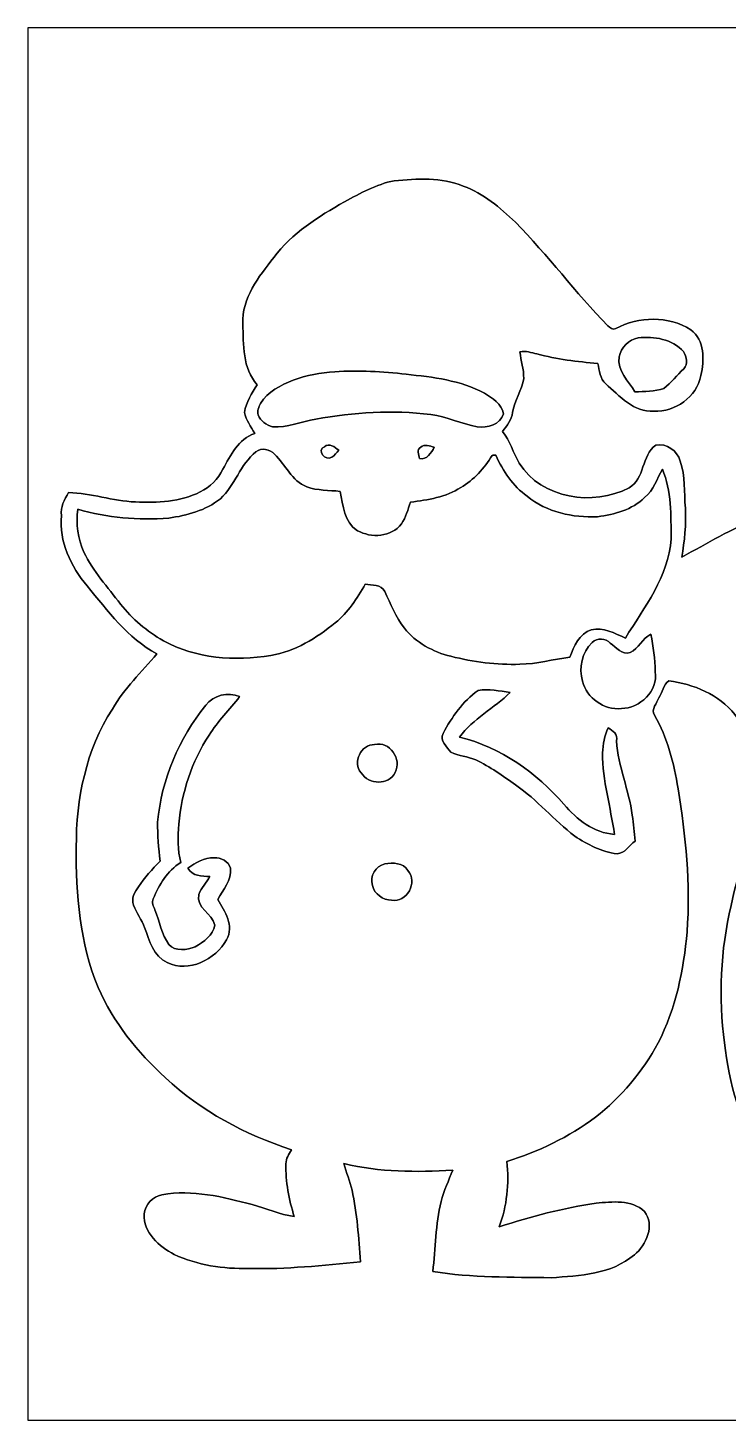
# Model space of a CAD drawing. Header units: centimetres. Extents: x -16.8 to 16.8, y -16.7 to 16.7.
# Drawn here: x -16.77 to 0, y -16.67 to 16.67 of the extents above; entities that cross this region are included whole.
import ezdxf

# ---------------------------------------------------------------- set-up
doc = ezdxf.new("R2010")
doc.units = ezdxf.units.CM
doc.header["$MEASUREMENT"] = 0
doc.layers.add('Layer 1', color=7, linetype='Continuous')

msp = doc.modelspace()

# ---------------------------------------------------------------- linework, layer by layer
at = {"layer": 'Layer 1', "color": 7}
for points, knots in [([(-16.77458, 16.66875), (-16.77458, 16.66875), (16.77458, 16.66875), (16.77458, 16.66875), (16.77458, 16.66875), (16.77458, 16.66875), (16.77458, -16.66875), (16.77458, -16.66875), (16.77458, -16.66875), (16.77458, -16.66875), (-16.77458, -16.66875), (-16.77458, -16.66875), (-16.77458, -16.66875), (-16.77458, -16.66875), (-16.77458, 16.66875), (-16.77458, 16.66875), (-16.77458, 16.66875), (-16.77458, 16.66875), (-16.77458, 16.66875), (-16.77458, 16.66875)], [0, 0, 0, 0, 0.16666667, 0.16666667, 0.16666667, 0.16666667, 0.33333333, 0.33333333, 0.33333333, 0.33333333, 0.5, 0.5, 0.5, 0.5, 0.66666667, 0.66666667, 0.66666667, 0.66666667, 1, 1, 1, 1]), ([(-8.00206, 13.00868), (-8.42574, 12.92013), (-8.8138, 12.71164), (-9.18951, 12.50421), (-9.18951, 12.50421), (-9.81675, 12.14826), (-10.45034, 11.75703), (-10.88461, 11.16683), (-10.88461, 11.16683), (-11.24479, 10.70645), (-11.65401, 10.19916), (-11.62438, 9.57862), (-11.62438, 9.57862), (-11.60815, 9.08544), (-11.63673, 8.51464), (-11.27901, 8.12236), (-11.27901, 8.12236), (-11.41377, 7.9188), (-11.54218, 7.70502), (-11.58593, 7.46019), (-11.58593, 7.46019), (-11.54324, 7.27569), (-11.43423, 7.118), (-11.3411, 6.95572), (-11.3411, 6.95572), (-11.72916, 6.8259), (-11.92142, 6.43855), (-12.10028, 6.09953), (-12.10028, 6.09953), (-12.21811, 5.86528), (-12.41072, 5.6709), (-12.64779, 5.55766), (-12.64779, 5.55766), (-13.12369, 5.31213), (-13.67473, 5.29061), (-14.1986, 5.31742), (-14.1986, 5.31742), (-14.74011, 5.33612), (-15.25799, 5.53473), (-15.80092, 5.54073), (-15.80092, 5.54073), (-15.89299, 5.37175), (-16.00447, 5.19712), (-15.96919, 4.99251), (-15.96919, 4.99251), (-16.03163, 4.36809), (-15.74553, 3.77366), (-15.35606, 3.30588), (-15.35606, 3.30588), (-14.85441, 2.7118), (-14.38769, 2.05105), (-13.68284, 1.68028), (-13.68284, 1.68028), (-14.0522, 1.25095), (-14.46107, 0.84984), (-14.74929, 0.35666), (-14.74929, 0.35666), (-15.37829, -0.61701), (-15.62312, -1.79811), (-15.6143, -2.94569), (-15.6143, -2.94569), (-15.62664, -4.08129), (-15.52363, -5.24722), (-15.09254, -6.30943), (-15.09254, -6.30943), (-14.72847, -7.14093), (-14.14604, -7.85989), (-13.4807, -8.47055), (-13.4807, -8.47055), (-12.62768, -9.27135), (-11.56935, -9.83086), (-10.46304, -10.19387), (-10.46304, -10.19387), (-10.52301, -10.29935), (-10.59427, -10.40271), (-10.59109, -10.53218), (-10.59109, -10.53218), (-10.60591, -10.96151), (-10.51913, -11.38626), (-10.39283, -11.79477), (-10.39283, -11.79477), (-10.73997, -11.74538), (-11.06205, -11.59334), (-11.40001, -11.5062), (-11.40001, -11.5062), (-12.10275, -11.32346), (-12.83229, -11.14213), (-13.56184, -11.27196), (-13.56184, -11.27196), (-13.7795, -11.31711), (-13.96788, -11.50585), (-13.98693, -11.73092), (-13.98693, -11.73092), (-14.01833, -12.17507), (-13.6271, -12.51338), (-13.26868, -12.70282), (-13.26868, -12.70282), (-12.71199, -12.95788), (-12.09181, -13.04854), (-11.48292, -13.03831), (-11.48292, -13.03831), (-10.58898, -13.05807), (-9.69857, -12.96529), (-8.80992, -12.87709), (-8.80992, -12.87709), (-8.84343, -12.30171), (-8.89106, -11.72527), (-9.00994, -11.16048), (-9.00994, -11.16048), (-9.0611, -10.94458), (-9.14718, -10.73926), (-9.20327, -10.52477), (-9.20327, -10.52477), (-8.35096, -10.72832), (-7.46795, -10.74032), (-6.59765, -10.67964), (-6.59765, -10.67964), (-6.69078, -10.93117), (-6.81214, -11.17318), (-6.87705, -11.43494), (-6.87705, -11.43494), (-7.01005, -11.98386), (-7.0104, -12.55254), (-7.07425, -13.11134), (-7.07425, -13.11134), (-6.13728, -13.25633), (-5.18513, -13.24786), (-4.23933, -13.25845), (-4.23933, -13.25845), (-3.55565, -13.21223), (-2.79506, -13.17484), (-2.24649, -12.71094), (-2.24649, -12.71094), (-1.96039, -12.47493), (-1.74625, -11.99621), (-2.00484, -11.67059), (-2.00484, -11.67059), (-2.31105, -11.38096), (-2.77954, -11.43917), (-3.1623, -11.47339), (-3.1623, -11.47339), (-3.95182, -11.58452), (-4.72299, -11.79936), (-5.48181, -12.03995), (-5.48181, -12.03995), (-5.30119, -11.53901), (-5.23981, -11.0042), (-5.3019, -10.47397), (-5.3019, -10.47397), (-4.54378, -10.23832), (-3.81811, -9.89048), (-3.18029, -9.41529), (-3.18029, -9.41529), (-2.56011, -8.93833), (-2.04893, -8.32485), (-1.67711, -7.63729), (-1.67711, -7.63729), (-1.25342, -6.8132), (-1.06327, -5.88963), (-0.98425, -4.97276), (-0.98425, -4.97276), (-0.89747, -3.82834), (-1.01565, -2.6797), (-1.19909, -1.55046), (-1.19909, -1.55046), (-1.29893, -0.94051), (-1.45274, -0.32844), (-1.76601, 0.20955), (-1.76601, 0.20955), (-1.85596, 0.35384), (-1.70286, 0.49706), (-1.66123, 0.62936), (-1.66123, 0.62936), (-1.57656, 0.75812), (-1.55328, 0.94086), (-1.4224, 1.03505), (-1.4224, 1.03505), (-0.83009, 0.95285), (-0.21908, 0.7112), (0.15769, 0.22684), (0.15769, 0.22684), (0.64594, -0.37994), (0.70132, -1.21356), (0.62159, -1.95827), (0.62159, -1.95827), (0.55457, -2.77742), (0.22507, -3.54013), (0.07267, -4.34269), (0.07267, -4.34269), (-0.18733, -5.41831), (-0.22825, -6.54015), (-0.08996, -7.63658), (-0.08996, -7.63658), (0.01905, -8.59861), (0.28963, -9.55675), (0.79622, -10.38789), (0.79622, -10.38789), (1.58291, -11.71152), (2.90442, -12.65802), (4.34622, -13.15579), (4.34622, -13.15579), (5.43137, -13.54808), (6.59306, -13.69483), (7.74347, -13.67226), (7.74347, -13.67226), (9.33062, -13.68813), (10.98056, -13.60805), (12.452, -12.94977), (12.452, -12.94977), (13.46059, -12.50244), (14.29456, -11.73198), (14.93555, -10.84439), (14.93555, -10.84439), (15.76246, -9.74972), (16.31456, -8.44762), (16.51459, -7.08978), (16.51459, -7.08978), (16.64406, -6.33871), (16.59643, -5.57283), (16.59326, -4.81471), (16.59326, -4.81471), (16.46908, -1.36737), (14.46142, 1.91347), (11.51714, 3.68476), (11.51714, 3.68476), (9.51371, 4.88879), (7.16703, 5.40456), (4.8514, 5.51709), (4.8514, 5.51709), (3.45722, 5.56719), (2.03059, 5.43913), (0.72496, 4.91808), (0.72496, 4.91808), (0.0829, 4.67677), (-0.50941, 4.32753), (-1.10596, 3.99309), (-1.10596, 3.99309), (-1.05093, 4.38221), (-0.99766, 4.77555), (-1.02588, 5.16925), (-1.02588, 5.16925), (-1.05657, 5.5439), (-1.01918, 5.93725), (-1.14829, 6.29708), (-1.14829, 6.29708), (-1.22026, 6.54332), (-1.47532, 6.725), (-1.73461, 6.67949), (-1.73461, 6.67949), (-2.07892, 6.42302), (-1.99355, 5.87657), (-2.37349, 5.65503), (-2.37349, 5.65503), (-3.23109, 5.20418), (-4.46476, 5.39221), (-5.00627, 6.24311), (-5.00627, 6.24311), (-5.14844, 6.49287), (-5.22005, 6.77933), (-5.40209, 7.00652), (-5.40209, 7.00652), (-5.30225, 7.14587), (-5.17984, 7.27992), (-5.16678, 7.46054), (-5.16678, 7.46054), (-5.11669, 7.74559), (-4.94206, 7.98901), (-4.89656, 8.27546), (-4.89656, 8.27546), (-4.89197, 8.49242), (-4.96464, 8.6995), (-4.98757, 8.91293), (-4.98757, 8.91293), (-4.85105, 8.94715), (-4.71417, 8.88718), (-4.58258, 8.86001), (-4.58258, 8.86001), (-4.10492, 8.73513), (-3.61421, 8.67551), (-3.12349, 8.63141), (-3.12349, 8.63141), (-3.07728, 8.46631), (-3.07269, 8.26664), (-2.9337, 8.14529), (-2.9337, 8.14529), (-2.59997, 7.86694), (-2.26307, 7.4482), (-1.78082, 7.49265), (-1.78082, 7.49265), (-1.26577, 7.46654), (-0.75177, 7.82743), (-0.65123, 8.34178), (-0.65123, 8.34178), (-0.57644, 8.71396), (-0.55033, 9.18845), (-0.89711, 9.43963), (-0.89711, 9.43963), (-1.42628, 9.78394), (-2.14348, 9.75607), (-2.69346, 9.47138), (-2.69346, 9.47138), (-2.76437, 9.42834), (-2.83175, 9.48937), (-2.88361, 9.53276), (-2.88361, 9.53276), (-3.65407, 10.33004), (-4.32012, 11.22116), (-5.09552, 12.01385), (-5.09552, 12.01385), (-5.46418, 12.36063), (-5.85823, 12.70917), (-6.34471, 12.87604), (-6.34471, 12.87604), (-6.86611, 13.10076), (-7.45102, 13.05172), (-8.00206, 13.00868)], [0, 0, 0, 0, 0.0125, 0.0125, 0.0125, 0.0125, 0.025, 0.025, 0.025, 0.025, 0.0375, 0.0375, 0.0375, 0.0375, 0.05, 0.05, 0.05, 0.05, 0.0625, 0.0625, 0.0625, 0.0625, 0.075, 0.075, 0.075, 0.075, 0.0875, 0.0875, 0.0875, 0.0875, 0.1, 0.1, 0.1, 0.1, 0.1125, 0.1125, 0.1125, 0.1125, 0.125, 0.125, 0.125, 0.125, 0.1375, 0.1375, 0.1375, 0.1375, 0.15, 0.15, 0.15, 0.15, 0.1625, 0.1625, 0.1625, 0.1625, 0.175, 0.175, 0.175, 0.175, 0.1875, 0.1875, 0.1875, 0.1875, 0.2, 0.2, 0.2, 0.2, 0.2125, 0.2125, 0.2125, 0.2125, 0.225, 0.225, 0.225, 0.225, 0.2375, 0.2375, 0.2375, 0.2375, 0.25, 0.25, 0.25, 0.25, 0.2625, 0.2625, 0.2625, 0.2625, 0.275, 0.275, 0.275, 0.275, 0.2875, 0.2875, 0.2875, 0.2875, 0.3, 0.3, 0.3, 0.3, 0.3125, 0.3125, 0.3125, 0.3125, 0.325, 0.325, 0.325, 0.325, 0.3375, 0.3375, 0.3375, 0.3375, 0.35, 0.35, 0.35, 0.35, 0.3625, 0.3625, 0.3625, 0.3625, 0.375, 0.375, 0.375, 0.375, 0.3875, 0.3875, 0.3875, 0.3875, 0.4, 0.4, 0.4, 0.4, 0.4125, 0.4125, 0.4125, 0.4125, 0.425, 0.425, 0.425, 0.425, 0.4375, 0.4375, 0.4375, 0.4375, 0.45, 0.45, 0.45, 0.45, 0.4625, 0.4625, 0.4625, 0.4625, 0.475, 0.475, 0.475, 0.475, 0.4875, 0.4875, 0.4875, 0.4875, 0.5, 0.5, 0.5, 0.5, 0.5125, 0.5125, 0.5125, 0.5125, 0.525, 0.525, 0.525, 0.525, 0.5375, 0.5375, 0.5375, 0.5375, 0.55, 0.55, 0.55, 0.55, 0.5625, 0.5625, 0.5625, 0.5625, 0.575, 0.575, 0.575, 0.575, 0.5875, 0.5875, 0.5875, 0.5875, 0.6, 0.6, 0.6, 0.6, 0.6125, 0.6125, 0.6125, 0.6125, 0.625, 0.625, 0.625, 0.625, 0.6375, 0.6375, 0.6375, 0.6375, 0.65, 0.65, 0.65, 0.65, 0.6625, 0.6625, 0.6625, 0.6625, 0.675, 0.675, 0.675, 0.675, 0.6875, 0.6875, 0.6875, 0.6875, 0.7, 0.7, 0.7, 0.7, 0.7125, 0.7125, 0.7125, 0.7125, 0.725, 0.725, 0.725, 0.725, 0.7375, 0.7375, 0.7375, 0.7375, 0.75, 0.75, 0.75, 0.75, 0.7625, 0.7625, 0.7625, 0.7625, 0.775, 0.775, 0.775, 0.775, 0.7875, 0.7875, 0.7875, 0.7875, 0.8, 0.8, 0.8, 0.8, 0.8125, 0.8125, 0.8125, 0.8125, 0.825, 0.825, 0.825, 0.825, 0.8375, 0.8375, 0.8375, 0.8375, 0.85, 0.85, 0.85, 0.85, 0.8625, 0.8625, 0.8625, 0.8625, 0.875, 0.875, 0.875, 0.875, 0.8875, 0.8875, 0.8875, 0.8875, 0.9, 0.9, 0.9, 0.9, 0.9125, 0.9125, 0.9125, 0.9125, 0.925, 0.925, 0.925, 0.925, 0.9375, 0.9375, 0.9375, 0.9375, 0.95, 0.95, 0.95, 0.95, 0.9625, 0.9625, 0.9625, 0.9625, 0.975, 0.975, 0.975, 0.975, 1, 1, 1, 1]), ([(-2.15477, 9.24278), (-1.77377, 9.2964), (-1.33632, 9.21067), (-1.06821, 8.91646), (-1.06821, 8.91646), (-1.00189, 8.79687), (-0.95603, 8.61483), (-1.06292, 8.50653), (-1.06292, 8.50653), (-1.22696, 8.35519), (-1.36066, 8.16857), (-1.53988, 8.03451), (-1.53988, 8.03451), (-1.76036, 7.95443), (-2.00237, 7.97066), (-2.23273, 7.94949), (-2.23273, 7.94949), (-2.38019, 8.21761), (-2.66947, 8.45256), (-2.61338, 8.78981), (-2.61338, 8.78981), (-2.56858, 9.01206), (-2.38372, 9.21032), (-2.15477, 9.24278)], [0, 0, 0, 0, 0.14285714, 0.14285714, 0.14285714, 0.14285714, 0.28571429, 0.28571429, 0.28571429, 0.28571429, 0.42857143, 0.42857143, 0.42857143, 0.42857143, 0.57142857, 0.57142857, 0.57142857, 0.57142857, 0.71428571, 0.71428571, 0.71428571, 0.71428571, 1, 1, 1, 1]), ([(-9.42269, 8.43421), (-8.85119, 8.47372), (-8.27793, 8.44021), (-7.70961, 8.3753), (-7.70961, 8.3753), (-7.07249, 8.30439), (-6.41138, 8.23207), (-5.83953, 7.91951), (-5.83953, 7.91951), (-5.65432, 7.80803), (-5.41973, 7.66022), (-5.38268, 7.42879), (-5.38268, 7.42879), (-5.45888, 7.17056), (-5.76404, 7.0739), (-6.00851, 7.1187), (-6.00851, 7.1187), (-6.38775, 7.18749), (-6.74158, 7.35647), (-7.12435, 7.40869), (-7.12435, 7.40869), (-8.04016, 7.53039), (-8.96902, 7.45314), (-9.87637, 7.30109), (-9.87637, 7.30109), (-10.22385, 7.24747), (-10.55476, 7.09436), (-10.91248, 7.11165), (-10.91248, 7.11165), (-11.05394, 7.16492), (-11.20669, 7.25135), (-11.2589, 7.40269), (-11.2589, 7.40269), (-11.2843, 7.49512), (-11.2462, 7.59248), (-11.19893, 7.67151), (-11.19893, 7.67151), (-11.03418, 7.96431), (-10.71421, 8.10719), (-10.41929, 8.23242), (-10.41929, 8.23242), (-10.09968, 8.3499), (-9.76136, 8.40811), (-9.42269, 8.43421)], [0, 0, 0, 0, 0.08333333, 0.08333333, 0.08333333, 0.08333333, 0.16666667, 0.16666667, 0.16666667, 0.16666667, 0.25, 0.25, 0.25, 0.25, 0.33333333, 0.33333333, 0.33333333, 0.33333333, 0.41666667, 0.41666667, 0.41666667, 0.41666667, 0.5, 0.5, 0.5, 0.5, 0.58333333, 0.58333333, 0.58333333, 0.58333333, 0.66666667, 0.66666667, 0.66666667, 0.66666667, 0.75, 0.75, 0.75, 0.75, 0.83333333, 0.83333333, 0.83333333, 0.83333333, 1, 1, 1, 1]), ([(-9.67246, 6.63963), (-9.55287, 6.74194), (-9.41952, 6.63081), (-9.32427, 6.5532), (-9.32427, 6.5532), (-9.37824, 6.49534), (-9.42799, 6.43149), (-9.49325, 6.38563), (-9.49325, 6.38563), (-9.64812, 6.27874), (-9.8679, 6.56308), (-9.67246, 6.63963)], [0, 0, 0, 0, 0.25, 0.25, 0.25, 0.25, 0.5, 0.5, 0.5, 0.5, 1, 1, 1, 1]), ([(-7.36459, 6.62517), (-7.2711, 6.7123), (-7.14304, 6.65586), (-7.03862, 6.62552), (-7.03862, 6.62552), (-7.11941, 6.49711), (-7.20372, 6.31896), (-7.39599, 6.35706), (-7.39599, 6.35706), (-7.40798, 6.44913), (-7.46689, 6.57154), (-7.36459, 6.62517)], [0, 0, 0, 0, 0.25, 0.25, 0.25, 0.25, 0.5, 0.5, 0.5, 0.5, 1, 1, 1, 1]), ([(-11.31358, 6.51616), (-11.17776, 6.62411), (-10.97562, 6.5786), (-10.86273, 6.45936), (-10.86273, 6.45936), (-10.60274, 6.20113), (-10.45316, 5.82718), (-10.09438, 5.67655), (-10.09438, 5.67655), (-9.83862, 5.58588), (-9.56063, 5.60246), (-9.29393, 5.56824), (-9.29393, 5.56824), (-9.2262, 5.24051), (-9.19833, 4.82706), (-8.88153, 4.62915), (-8.88153, 4.62915), (-8.55098, 4.44747), (-8.06803, 4.47393), (-7.82638, 4.78966), (-7.82638, 4.78966), (-7.72019, 4.94841), (-7.6708, 5.13397), (-7.60624, 5.31142), (-7.60624, 5.31142), (-7.19208, 5.3654), (-6.76204, 5.43137), (-6.40398, 5.66279), (-6.40398, 5.66279), (-6.0893, 5.84623), (-5.84235, 6.12528), (-5.65291, 6.4329), (-5.65291, 6.4329), (-5.63104, 6.43361), (-5.58729, 6.43502), (-5.56507, 6.43572), (-5.56507, 6.43572), (-5.39468, 6.05543), (-5.15338, 5.70054), (-4.81436, 5.45218), (-4.81436, 5.45218), (-4.34481, 5.07048), (-3.72004, 4.93607), (-3.12632, 4.96182), (-3.12632, 4.96182), (-2.72274, 5.01509), (-2.30011, 5.12974), (-2.00201, 5.42466), (-2.00201, 5.42466), (-1.78223, 5.59576), (-1.70356, 5.86881), (-1.57551, 6.10411), (-1.57551, 6.10411), (-1.35819, 5.5813), (-1.36666, 4.98863), (-1.36807, 4.43301), (-1.36807, 4.43301), (-1.42205, 3.52672), (-2.01013, 2.79929), (-2.46168, 2.05564), (-2.46168, 2.05564), (-2.71498, 2.16711), (-2.98979, 2.33327), (-3.27766, 2.25637), (-3.27766, 2.25637), (-3.57434, 2.15935), (-3.69076, 1.86231), (-3.78848, 1.59738), (-3.78848, 1.59738), (-4.19029, 1.54834), (-4.58435, 1.43651), (-4.9911, 1.43016), (-4.9911, 1.43016), (-5.54602, 1.41464), (-6.1027, 1.48308), (-6.63963, 1.62066), (-6.63963, 1.62066), (-7.06896, 1.72438), (-7.4803, 1.94804), (-7.75653, 2.29799), (-7.75653, 2.29799), (-7.9689, 2.55764), (-8.08214, 2.8769), (-8.22607, 3.17571), (-8.22607, 3.17571), (-8.30862, 3.35033), (-8.53264, 3.31576), (-8.69139, 3.3461), (-8.69139, 3.3461), (-8.88683, 3.00849), (-9.10202, 2.67159), (-9.40964, 2.42535), (-9.40964, 2.42535), (-9.86049, 2.06128), (-10.37167, 1.73567), (-10.9534, 1.64006), (-10.9534, 1.64006), (-11.8177, 1.4986), (-12.74974, 1.56739), (-13.52868, 1.99425), (-13.52868, 1.99425), (-13.9192, 2.22179), (-14.27656, 2.51425), (-14.5542, 2.87302), (-14.5542, 2.87302), (-14.86464, 3.27237), (-15.20543, 3.65725), (-15.43262, 4.11268), (-15.43262, 4.11268), (-15.58114, 4.43336), (-15.62418, 4.7939), (-15.57937, 5.14244), (-15.57937, 5.14244), (-14.87205, 4.9403), (-14.13193, 4.8708), (-13.3985, 4.93219), (-13.3985, 4.93219), (-12.96035, 4.98969), (-12.51691, 5.11493), (-12.16272, 5.39044), (-12.16272, 5.39044), (-11.817, 5.71641), (-11.68682, 6.21347), (-11.31358, 6.51616)], [0, 0, 0, 0, 0.03125, 0.03125, 0.03125, 0.03125, 0.0625, 0.0625, 0.0625, 0.0625, 0.09375, 0.09375, 0.09375, 0.09375, 0.125, 0.125, 0.125, 0.125, 0.15625, 0.15625, 0.15625, 0.15625, 0.1875, 0.1875, 0.1875, 0.1875, 0.21875, 0.21875, 0.21875, 0.21875, 0.25, 0.25, 0.25, 0.25, 0.28125, 0.28125, 0.28125, 0.28125, 0.3125, 0.3125, 0.3125, 0.3125, 0.34375, 0.34375, 0.34375, 0.34375, 0.375, 0.375, 0.375, 0.375, 0.40625, 0.40625, 0.40625, 0.40625, 0.4375, 0.4375, 0.4375, 0.4375, 0.46875, 0.46875, 0.46875, 0.46875, 0.5, 0.5, 0.5, 0.5, 0.53125, 0.53125, 0.53125, 0.53125, 0.5625, 0.5625, 0.5625, 0.5625, 0.59375, 0.59375, 0.59375, 0.59375, 0.625, 0.625, 0.625, 0.625, 0.65625, 0.65625, 0.65625, 0.65625, 0.6875, 0.6875, 0.6875, 0.6875, 0.71875, 0.71875, 0.71875, 0.71875, 0.75, 0.75, 0.75, 0.75, 0.78125, 0.78125, 0.78125, 0.78125, 0.8125, 0.8125, 0.8125, 0.8125, 0.84375, 0.84375, 0.84375, 0.84375, 0.875, 0.875, 0.875, 0.875, 0.90625, 0.90625, 0.90625, 0.90625, 0.9375, 0.9375, 0.9375, 0.9375, 1, 1, 1, 1]), ([(-2.34703, 1.70886), (-2.14771, 1.81575), (-2.04999, 2.04399), (-1.85032, 2.15265), (-1.85032, 2.15265), (-1.79952, 1.85491), (-1.74872, 1.5554), (-1.74696, 1.25236), (-1.74696, 1.25236), (-1.6704, 0.79128), (-2.11773, 0.37394), (-2.5587, 0.37006), (-2.5587, 0.37006), (-2.97674, 0.32914), (-3.38455, 0.61913), (-3.48897, 1.022), (-3.48897, 1.022), (-3.58105, 1.34161), (-3.50626, 1.72156), (-3.25684, 1.95121), (-3.25684, 1.95121), (-3.13972, 2.06128), (-2.93123, 2.0634), (-2.82363, 1.93746), (-2.82363, 1.93746), (-2.6864, 1.83938), (-2.53894, 1.64536), (-2.34703, 1.70886)], [0, 0, 0, 0, 0.125, 0.125, 0.125, 0.125, 0.25, 0.25, 0.25, 0.25, 0.375, 0.375, 0.375, 0.375, 0.5, 0.5, 0.5, 0.5, 0.625, 0.625, 0.625, 0.625, 0.75, 0.75, 0.75, 0.75, 1, 1, 1, 1]), ([(-12.51409, 0.44909), (-12.32323, 0.68933), (-11.98704, 0.77717), (-11.70234, 0.65511), (-11.70234, 0.65511), (-11.93553, 0.34008), (-12.22904, 0.07197), (-12.42942, -0.26811), (-12.42942, -0.26811), (-12.85663, -0.89711), (-13.08841, -1.64324), (-13.1572, -2.39713), (-13.1572, -2.39713), (-13.17907, -2.70404), (-13.18613, -3.01837), (-13.1131, -3.31964), (-13.1131, -3.31964), (-13.4366, -3.51437), (-13.62357, -3.84845), (-13.77103, -4.18394), (-13.77103, -4.18394), (-13.8176, -4.2732), (-13.7608, -4.36704), (-13.73152, -4.4517), (-13.73152, -4.4517), (-13.61863, -4.72757), (-13.56924, -5.03379), (-13.39674, -5.2832), (-13.39674, -5.2832), (-13.23587, -5.45289), (-12.96211, -5.41161), (-12.76491, -5.33188), (-12.76491, -5.33188), (-12.55995, -5.22005), (-12.34369, -5.05636), (-12.29572, -4.81506), (-12.29572, -4.81506), (-12.35569, -4.53355), (-12.74868, -4.41007), (-12.67601, -4.07988), (-12.67601, -4.07988), (-12.62063, -3.91971), (-12.49468, -3.79695), (-12.41284, -3.6509), (-12.41284, -3.6509), (-12.6044, -3.64137), (-12.83441, -3.64913), (-12.94095, -3.4544), (-12.94095, -3.4544), (-12.75927, -3.32105), (-12.54936, -3.18982), (-12.31336, -3.20534), (-12.31336, -3.20534), (-12.14473, -3.18911), (-11.97046, -3.28859), (-11.9193, -3.45193), (-11.9193, -3.45193), (-11.8939, -3.74191), (-12.09146, -3.97051), (-12.22728, -4.20546), (-12.22728, -4.20546), (-12.05301, -4.48592), (-11.82652, -4.82988), (-12.01561, -5.16502), (-12.01561, -5.16502), (-12.27773, -5.63774), (-12.92013, -5.96653), (-13.43554, -5.71077), (-13.43554, -5.71077), (-13.77456, -5.56613), (-13.8557, -5.18301), (-13.97776, -4.87645), (-13.97776, -4.87645), (-14.04267, -4.68559), (-14.17743, -4.52755), (-14.24164, -4.33705), (-14.24164, -4.33705), (-14.30584, -4.17795), (-14.21589, -4.02343), (-14.12558, -3.90102), (-14.12558, -3.90102), (-13.98164, -3.67242), (-13.79114, -3.47945), (-13.60593, -3.28507), (-13.60593, -3.28507), (-13.63768, -2.97321), (-13.67578, -2.66065), (-13.66485, -2.34703), (-13.66485, -2.34703), (-13.57559, -1.32644), (-13.15473, -0.34537), (-12.51409, 0.44909)], [0, 0, 0, 0, 0.04166667, 0.04166667, 0.04166667, 0.04166667, 0.08333333, 0.08333333, 0.08333333, 0.08333333, 0.125, 0.125, 0.125, 0.125, 0.16666667, 0.16666667, 0.16666667, 0.16666667, 0.20833333, 0.20833333, 0.20833333, 0.20833333, 0.25, 0.25, 0.25, 0.25, 0.29166667, 0.29166667, 0.29166667, 0.29166667, 0.33333333, 0.33333333, 0.33333333, 0.33333333, 0.375, 0.375, 0.375, 0.375, 0.41666667, 0.41666667, 0.41666667, 0.41666667, 0.45833333, 0.45833333, 0.45833333, 0.45833333, 0.5, 0.5, 0.5, 0.5, 0.54166667, 0.54166667, 0.54166667, 0.54166667, 0.58333333, 0.58333333, 0.58333333, 0.58333333, 0.625, 0.625, 0.625, 0.625, 0.66666667, 0.66666667, 0.66666667, 0.66666667, 0.70833333, 0.70833333, 0.70833333, 0.70833333, 0.75, 0.75, 0.75, 0.75, 0.79166667, 0.79166667, 0.79166667, 0.79166667, 0.83333333, 0.83333333, 0.83333333, 0.83333333, 0.875, 0.875, 0.875, 0.875, 0.91666667, 0.91666667, 0.91666667, 0.91666667, 1, 1, 1, 1]), ([(-5.99087, 0.80363), (-5.73828, 0.85019), (-5.47299, 0.78669), (-5.21899, 0.75812), (-5.21899, 0.75812), (-5.60529, 0.38135), (-6.11223, 0.12665), (-6.43184, -0.31679), (-6.43184, -0.31679), (-5.44442, -0.55069), (-4.59458, -1.17016), (-3.93312, -1.92229), (-3.93312, -1.92229), (-3.6262, -2.28706), (-3.21628, -2.60703), (-2.72415, -2.64336), (-2.72415, -2.64336), (-2.8127, -1.99249), (-3.01237, -1.35467), (-3.01025, -0.69286), (-3.01025, -0.69286), (-3.00143, -0.48472), (-2.96192, -0.27764), (-2.87338, -0.08855), (-2.87338, -0.08855), (-2.76719, -0.16228), (-2.62996, -0.24271), (-2.67264, -0.40605), (-2.67264, -0.40605), (-2.6349, -1.01671), (-2.37737, -1.58291), (-2.29588, -2.18581), (-2.29588, -2.18581), (-2.26519, -2.39113), (-2.24931, -2.59715), (-2.23132, -2.80423), (-2.23132, -2.80423), (-2.36326, -2.91253), (-2.47509, -3.09245), (-2.66241, -3.10727), (-2.66241, -3.10727), (-3.03071, -3.06458), (-3.36903, -2.88749), (-3.67312, -2.68464), (-3.67312, -2.68464), (-4.16807, -2.30152), (-4.57729, -1.81751), (-5.09129, -1.45768), (-5.09129, -1.45768), (-5.39679, -1.23896), (-5.70548, -1.02023), (-6.04661, -0.86043), (-6.04661, -0.86043), (-6.23641, -0.77294), (-6.45654, -0.77117), (-6.64104, -0.67451), (-6.64104, -0.67451), (-6.73911, -0.54822), (-6.91021, -0.40746), (-6.82872, -0.22437), (-6.82872, -0.22437), (-6.61952, 0.1651), (-6.35353, 0.54504), (-5.99087, 0.80363)], [0, 0, 0, 0, 0.05882353, 0.05882353, 0.05882353, 0.05882353, 0.11764706, 0.11764706, 0.11764706, 0.11764706, 0.17647059, 0.17647059, 0.17647059, 0.17647059, 0.23529412, 0.23529412, 0.23529412, 0.23529412, 0.29411765, 0.29411765, 0.29411765, 0.29411765, 0.35294118, 0.35294118, 0.35294118, 0.35294118, 0.41176471, 0.41176471, 0.41176471, 0.41176471, 0.47058824, 0.47058824, 0.47058824, 0.47058824, 0.52941176, 0.52941176, 0.52941176, 0.52941176, 0.58823529, 0.58823529, 0.58823529, 0.58823529, 0.64705882, 0.64705882, 0.64705882, 0.64705882, 0.70588235, 0.70588235, 0.70588235, 0.70588235, 0.76470588, 0.76470588, 0.76470588, 0.76470588, 0.82352941, 0.82352941, 0.82352941, 0.82352941, 0.88235294, 0.88235294, 0.88235294, 0.88235294, 1, 1, 1, 1]), ([(-8.46878, -0.49213), (-8.1086, -0.39793), (-7.80662, -0.84526), (-7.9756, -1.15993), (-7.9756, -1.15993), (-8.13012, -1.47249), (-8.61095, -1.45556), (-8.79016, -1.17016), (-8.79016, -1.17016), (-9.01241, -0.91934), (-8.79158, -0.48966), (-8.46878, -0.49213)], [0, 0, 0, 0, 0.25, 0.25, 0.25, 0.25, 0.5, 0.5, 0.5, 0.5, 1, 1, 1, 1]), ([(-8.22184, -3.35104), (-8.0331, -3.3147), (-7.78157, -3.31858), (-7.67433, -3.51155), (-7.67433, -3.51155), (-7.41962, -3.77931), (-7.69973, -4.28837), (-8.06168, -4.22134), (-8.06168, -4.22134), (-8.26311, -4.2104), (-8.48254, -4.07635), (-8.51817, -3.86362), (-8.51817, -3.86362), (-8.58979, -3.64561), (-8.44691, -3.39408), (-8.22184, -3.35104)], [0, 0, 0, 0, 0.2, 0.2, 0.2, 0.2, 0.4, 0.4, 0.4, 0.4, 0.6, 0.6, 0.6, 0.6, 1, 1, 1, 1])]:
    msp.add_open_spline(points, degree=3, knots=knots, dxfattribs=at)
at = {"layer": 'Layer 1', "color": 250}
for points, knots in [([(-8.00206, 13.00868), (-7.45102, 13.05172), (-6.86611, 13.10076), (-6.34471, 12.87604), (-6.34471, 12.87604), (-5.85823, 12.70917), (-5.46418, 12.36063), (-5.09552, 12.01385), (-5.09552, 12.01385), (-4.32012, 11.22116), (-3.65407, 10.33004), (-2.88361, 9.53276), (-2.88361, 9.53276), (-2.83175, 9.48937), (-2.76437, 9.42834), (-2.69346, 9.47138), (-2.69346, 9.47138), (-2.14348, 9.75607), (-1.42628, 9.78394), (-0.89711, 9.43963), (-0.89711, 9.43963), (-0.55033, 9.18845), (-0.57644, 8.71396), (-0.65123, 8.34178), (-0.65123, 8.34178), (-0.75177, 7.82743), (-1.26577, 7.46654), (-1.78082, 7.49265), (-1.78082, 7.49265), (-2.26307, 7.4482), (-2.59997, 7.86694), (-2.9337, 8.14529), (-2.9337, 8.14529), (-3.07269, 8.26664), (-3.07728, 8.46631), (-3.12349, 8.63141), (-3.12349, 8.63141), (-3.61421, 8.67551), (-4.10492, 8.73513), (-4.58258, 8.86001), (-4.58258, 8.86001), (-4.71417, 8.88718), (-4.85105, 8.94715), (-4.98757, 8.91293), (-4.98757, 8.91293), (-4.96464, 8.6995), (-4.89197, 8.49242), (-4.89656, 8.27546), (-4.89656, 8.27546), (-4.94206, 7.98901), (-5.11669, 7.74559), (-5.16678, 7.46054), (-5.16678, 7.46054), (-5.17984, 7.27992), (-5.30225, 7.14587), (-5.40209, 7.00652), (-5.40209, 7.00652), (-5.22005, 6.77933), (-5.14844, 6.49287), (-5.00627, 6.24311), (-5.00627, 6.24311), (-4.46476, 5.39221), (-3.23109, 5.20418), (-2.37349, 5.65503), (-2.37349, 5.65503), (-1.99355, 5.87657), (-2.07892, 6.42302), (-1.73461, 6.67949), (-1.73461, 6.67949), (-1.47532, 6.725), (-1.22026, 6.54332), (-1.14829, 6.29708), (-1.14829, 6.29708), (-1.01918, 5.93725), (-1.05657, 5.5439), (-1.02588, 5.16925), (-1.02588, 5.16925), (-0.99766, 4.77555), (-1.05093, 4.38221), (-1.10596, 3.99309), (-1.10596, 3.99309), (-0.50941, 4.32753), (0.0829, 4.67677), (0.72496, 4.91808), (0.72496, 4.91808), (2.03059, 5.43913), (3.45722, 5.56719), (4.8514, 5.51709), (4.8514, 5.51709), (7.16703, 5.40456), (9.51371, 4.88879), (11.51714, 3.68476), (11.51714, 3.68476), (14.46142, 1.91347), (16.46908, -1.36737), (16.59326, -4.81471), (16.59326, -4.81471), (16.59643, -5.57283), (16.64406, -6.33871), (16.51459, -7.08978), (16.51459, -7.08978), (16.31456, -8.44762), (15.76246, -9.74972), (14.93555, -10.84439), (14.93555, -10.84439), (14.29456, -11.73198), (13.46059, -12.50244), (12.452, -12.94977), (12.452, -12.94977), (10.98056, -13.60805), (9.33062, -13.68813), (7.74347, -13.67226), (7.74347, -13.67226), (6.59306, -13.69483), (5.43137, -13.54808), (4.34622, -13.15579), (4.34622, -13.15579), (2.90442, -12.65802), (1.58291, -11.71152), (0.79622, -10.38789), (0.79622, -10.38789), (0.28963, -9.55675), (0.01905, -8.59861), (-0.08996, -7.63658), (-0.08996, -7.63658), (-0.22825, -6.54015), (-0.18733, -5.41831), (0.07267, -4.34269), (0.07267, -4.34269), (0.22507, -3.54013), (0.55457, -2.77742), (0.62159, -1.95827), (0.62159, -1.95827), (0.70132, -1.21356), (0.64594, -0.37994), (0.15769, 0.22684), (0.15769, 0.22684), (-0.21908, 0.7112), (-0.83009, 0.95285), (-1.4224, 1.03505), (-1.4224, 1.03505), (-1.55328, 0.94086), (-1.57656, 0.75812), (-1.66123, 0.62936), (-1.66123, 0.62936), (-1.70286, 0.49706), (-1.85596, 0.35384), (-1.76601, 0.20955), (-1.76601, 0.20955), (-1.45274, -0.32844), (-1.29893, -0.94051), (-1.19909, -1.55046), (-1.19909, -1.55046), (-1.01565, -2.6797), (-0.89747, -3.82834), (-0.98425, -4.97276), (-0.98425, -4.97276), (-1.06327, -5.88963), (-1.25342, -6.8132), (-1.67711, -7.63729), (-1.67711, -7.63729), (-2.04893, -8.32485), (-2.56011, -8.93833), (-3.18029, -9.41529), (-3.18029, -9.41529), (-3.81811, -9.89048), (-4.54378, -10.23832), (-5.3019, -10.47397), (-5.3019, -10.47397), (-5.23981, -11.0042), (-5.30119, -11.53901), (-5.48181, -12.03995), (-5.48181, -12.03995), (-4.72299, -11.79936), (-3.95182, -11.58452), (-3.1623, -11.47339), (-3.1623, -11.47339), (-2.77954, -11.43917), (-2.31105, -11.38096), (-2.00484, -11.67059), (-2.00484, -11.67059), (-1.74625, -11.99621), (-1.96039, -12.47493), (-2.24649, -12.71094), (-2.24649, -12.71094), (-2.79506, -13.17484), (-3.55565, -13.21223), (-4.23933, -13.25845), (-4.23933, -13.25845), (-5.18513, -13.24786), (-6.13728, -13.25633), (-7.07425, -13.11134), (-7.07425, -13.11134), (-7.0104, -12.55254), (-7.01005, -11.98386), (-6.87705, -11.43494), (-6.87705, -11.43494), (-6.81214, -11.17318), (-6.69078, -10.93117), (-6.59765, -10.67964), (-6.59765, -10.67964), (-7.46795, -10.74032), (-8.35096, -10.72832), (-9.20327, -10.52477), (-9.20327, -10.52477), (-9.14718, -10.73926), (-9.0611, -10.94458), (-9.00994, -11.16048), (-9.00994, -11.16048), (-8.89106, -11.72527), (-8.84343, -12.30171), (-8.80992, -12.87709), (-8.80992, -12.87709), (-9.69857, -12.96529), (-10.58898, -13.05807), (-11.48292, -13.03831), (-11.48292, -13.03831), (-12.09181, -13.04854), (-12.71199, -12.95788), (-13.26868, -12.70282), (-13.26868, -12.70282), (-13.6271, -12.51338), (-14.01833, -12.17507), (-13.98693, -11.73092), (-13.98693, -11.73092), (-13.96788, -11.50585), (-13.7795, -11.31711), (-13.56184, -11.27196), (-13.56184, -11.27196), (-12.83229, -11.14213), (-12.10275, -11.32346), (-11.40001, -11.5062), (-11.40001, -11.5062), (-11.06205, -11.59334), (-10.73997, -11.74538), (-10.39283, -11.79477), (-10.39283, -11.79477), (-10.51913, -11.38626), (-10.60591, -10.96151), (-10.59109, -10.53218), (-10.59109, -10.53218), (-10.59427, -10.40271), (-10.52301, -10.29935), (-10.46304, -10.19387), (-10.46304, -10.19387), (-11.56935, -9.83086), (-12.62768, -9.27135), (-13.4807, -8.47055), (-13.4807, -8.47055), (-14.14604, -7.85989), (-14.72847, -7.14093), (-15.09254, -6.30943), (-15.09254, -6.30943), (-15.52363, -5.24722), (-15.62664, -4.08129), (-15.6143, -2.94569), (-15.6143, -2.94569), (-15.62312, -1.79811), (-15.37829, -0.61701), (-14.74929, 0.35666), (-14.74929, 0.35666), (-14.46107, 0.84984), (-14.0522, 1.25095), (-13.68284, 1.68028), (-13.68284, 1.68028), (-14.38769, 2.05105), (-14.85441, 2.7118), (-15.35606, 3.30588), (-15.35606, 3.30588), (-15.74553, 3.77366), (-16.03163, 4.36809), (-15.96919, 4.99251), (-15.96919, 4.99251), (-16.00447, 5.19712), (-15.89299, 5.37175), (-15.80092, 5.54073), (-15.80092, 5.54073), (-15.25799, 5.53473), (-14.74011, 5.33612), (-14.1986, 5.31742), (-14.1986, 5.31742), (-13.67473, 5.29061), (-13.12369, 5.31213), (-12.64779, 5.55766), (-12.64779, 5.55766), (-12.41072, 5.6709), (-12.21811, 5.86528), (-12.10028, 6.09953), (-12.10028, 6.09953), (-11.92142, 6.43855), (-11.72916, 6.8259), (-11.3411, 6.95572), (-11.3411, 6.95572), (-11.43423, 7.118), (-11.54324, 7.27569), (-11.58593, 7.46019), (-11.58593, 7.46019), (-11.54218, 7.70502), (-11.41377, 7.9188), (-11.27901, 8.12236), (-11.27901, 8.12236), (-11.63673, 8.51464), (-11.60815, 9.08544), (-11.62438, 9.57862), (-11.62438, 9.57862), (-11.65401, 10.19916), (-11.24479, 10.70645), (-10.88461, 11.16683), (-10.88461, 11.16683), (-10.45034, 11.75703), (-9.81675, 12.14826), (-9.18951, 12.50421), (-9.18951, 12.50421), (-8.8138, 12.71164), (-8.42574, 12.92013), (-8.00206, 13.00868), (-8.00206, 13.00868), (-8.00206, 13.00868), (-8.00206, 13.00868), (-8.00206, 13.00868)], [0, 0, 0, 0, 0.01234568, 0.01234568, 0.01234568, 0.01234568, 0.02469136, 0.02469136, 0.02469136, 0.02469136, 0.03703704, 0.03703704, 0.03703704, 0.03703704, 0.04938272, 0.04938272, 0.04938272, 0.04938272, 0.0617284, 0.0617284, 0.0617284, 0.0617284, 0.07407407, 0.07407407, 0.07407407, 0.07407407, 0.08641975, 0.08641975, 0.08641975, 0.08641975, 0.09876543, 0.09876543, 0.09876543, 0.09876543, 0.11111111, 0.11111111, 0.11111111, 0.11111111, 0.12345679, 0.12345679, 0.12345679, 0.12345679, 0.13580247, 0.13580247, 0.13580247, 0.13580247, 0.14814815, 0.14814815, 0.14814815, 0.14814815, 0.16049383, 0.16049383, 0.16049383, 0.16049383, 0.17283951, 0.17283951, 0.17283951, 0.17283951, 0.18518519, 0.18518519, 0.18518519, 0.18518519, 0.19753086, 0.19753086, 0.19753086, 0.19753086, 0.20987654, 0.20987654, 0.20987654, 0.20987654, 0.22222222, 0.22222222, 0.22222222, 0.22222222, 0.2345679, 0.2345679, 0.2345679, 0.2345679, 0.24691358, 0.24691358, 0.24691358, 0.24691358, 0.25925926, 0.25925926, 0.25925926, 0.25925926, 0.27160494, 0.27160494, 0.27160494, 0.27160494, 0.28395062, 0.28395062, 0.28395062, 0.28395062, 0.2962963, 0.2962963, 0.2962963, 0.2962963, 0.30864198, 0.30864198, 0.30864198, 0.30864198, 0.32098765, 0.32098765, 0.32098765, 0.32098765, 0.33333333, 0.33333333, 0.33333333, 0.33333333, 0.34567901, 0.34567901, 0.34567901, 0.34567901, 0.35802469, 0.35802469, 0.35802469, 0.35802469, 0.37037037, 0.37037037, 0.37037037, 0.37037037, 0.38271605, 0.38271605, 0.38271605, 0.38271605, 0.39506173, 0.39506173, 0.39506173, 0.39506173, 0.40740741, 0.40740741, 0.40740741, 0.40740741, 0.41975309, 0.41975309, 0.41975309, 0.41975309, 0.43209877, 0.43209877, 0.43209877, 0.43209877, 0.44444444, 0.44444444, 0.44444444, 0.44444444, 0.45679012, 0.45679012, 0.45679012, 0.45679012, 0.4691358, 0.4691358, 0.4691358, 0.4691358, 0.48148148, 0.48148148, 0.48148148, 0.48148148, 0.49382716, 0.49382716, 0.49382716, 0.49382716, 0.50617284, 0.50617284, 0.50617284, 0.50617284, 0.51851852, 0.51851852, 0.51851852, 0.51851852, 0.5308642, 0.5308642, 0.5308642, 0.5308642, 0.54320988, 0.54320988, 0.54320988, 0.54320988, 0.55555556, 0.55555556, 0.55555556, 0.55555556, 0.56790123, 0.56790123, 0.56790123, 0.56790123, 0.58024691, 0.58024691, 0.58024691, 0.58024691, 0.59259259, 0.59259259, 0.59259259, 0.59259259, 0.60493827, 0.60493827, 0.60493827, 0.60493827, 0.61728395, 0.61728395, 0.61728395, 0.61728395, 0.62962963, 0.62962963, 0.62962963, 0.62962963, 0.64197531, 0.64197531, 0.64197531, 0.64197531, 0.65432099, 0.65432099, 0.65432099, 0.65432099, 0.66666667, 0.66666667, 0.66666667, 0.66666667, 0.67901235, 0.67901235, 0.67901235, 0.67901235, 0.69135802, 0.69135802, 0.69135802, 0.69135802, 0.7037037, 0.7037037, 0.7037037, 0.7037037, 0.71604938, 0.71604938, 0.71604938, 0.71604938, 0.72839506, 0.72839506, 0.72839506, 0.72839506, 0.74074074, 0.74074074, 0.74074074, 0.74074074, 0.75308642, 0.75308642, 0.75308642, 0.75308642, 0.7654321, 0.7654321, 0.7654321, 0.7654321, 0.77777778, 0.77777778, 0.77777778, 0.77777778, 0.79012346, 0.79012346, 0.79012346, 0.79012346, 0.80246914, 0.80246914, 0.80246914, 0.80246914, 0.81481481, 0.81481481, 0.81481481, 0.81481481, 0.82716049, 0.82716049, 0.82716049, 0.82716049, 0.83950617, 0.83950617, 0.83950617, 0.83950617, 0.85185185, 0.85185185, 0.85185185, 0.85185185, 0.86419753, 0.86419753, 0.86419753, 0.86419753, 0.87654321, 0.87654321, 0.87654321, 0.87654321, 0.88888889, 0.88888889, 0.88888889, 0.88888889, 0.90123457, 0.90123457, 0.90123457, 0.90123457, 0.91358025, 0.91358025, 0.91358025, 0.91358025, 0.92592593, 0.92592593, 0.92592593, 0.92592593, 0.9382716, 0.9382716, 0.9382716, 0.9382716, 0.95061728, 0.95061728, 0.95061728, 0.95061728, 0.96296296, 0.96296296, 0.96296296, 0.96296296, 0.97530864, 0.97530864, 0.97530864, 0.97530864, 1, 1, 1, 1]), ([(-2.15477, 9.24278), (-2.38372, 9.21032), (-2.56858, 9.01206), (-2.61338, 8.78981), (-2.61338, 8.78981), (-2.66947, 8.45256), (-2.38019, 8.21761), (-2.23273, 7.94949), (-2.23273, 7.94949), (-2.00237, 7.97066), (-1.76036, 7.95443), (-1.53988, 8.03451), (-1.53988, 8.03451), (-1.36066, 8.16857), (-1.22696, 8.35519), (-1.06292, 8.50653), (-1.06292, 8.50653), (-0.95603, 8.61483), (-1.00189, 8.79687), (-1.06821, 8.91646), (-1.06821, 8.91646), (-1.33632, 9.21067), (-1.77377, 9.2964), (-2.15477, 9.24278), (-2.15477, 9.24278), (-2.15477, 9.24278), (-2.15477, 9.24278), (-2.15477, 9.24278)], [0, 0, 0, 0, 0.125, 0.125, 0.125, 0.125, 0.25, 0.25, 0.25, 0.25, 0.375, 0.375, 0.375, 0.375, 0.5, 0.5, 0.5, 0.5, 0.625, 0.625, 0.625, 0.625, 0.75, 0.75, 0.75, 0.75, 1, 1, 1, 1]), ([(-9.42269, 8.43421), (-9.76136, 8.40811), (-10.09968, 8.3499), (-10.41929, 8.23242), (-10.41929, 8.23242), (-10.71421, 8.10719), (-11.03418, 7.96431), (-11.19893, 7.67151), (-11.19893, 7.67151), (-11.2462, 7.59248), (-11.2843, 7.49512), (-11.2589, 7.40269), (-11.2589, 7.40269), (-11.20669, 7.25135), (-11.05394, 7.16492), (-10.91248, 7.11165), (-10.91248, 7.11165), (-10.55476, 7.09436), (-10.22385, 7.24747), (-9.87637, 7.30109), (-9.87637, 7.30109), (-8.96902, 7.45314), (-8.04016, 7.53039), (-7.12435, 7.40869), (-7.12435, 7.40869), (-6.74158, 7.35647), (-6.38775, 7.18749), (-6.00851, 7.1187), (-6.00851, 7.1187), (-5.76404, 7.0739), (-5.45888, 7.17056), (-5.38268, 7.42879), (-5.38268, 7.42879), (-5.41973, 7.66022), (-5.65432, 7.80803), (-5.83953, 7.91951), (-5.83953, 7.91951), (-6.41138, 8.23207), (-7.07249, 8.30439), (-7.70961, 8.3753), (-7.70961, 8.3753), (-8.27793, 8.44021), (-8.85119, 8.47372), (-9.42269, 8.43421), (-9.42269, 8.43421), (-9.42269, 8.43421), (-9.42269, 8.43421), (-9.42269, 8.43421)], [0, 0, 0, 0, 0.07692308, 0.07692308, 0.07692308, 0.07692308, 0.15384615, 0.15384615, 0.15384615, 0.15384615, 0.23076923, 0.23076923, 0.23076923, 0.23076923, 0.30769231, 0.30769231, 0.30769231, 0.30769231, 0.38461538, 0.38461538, 0.38461538, 0.38461538, 0.46153846, 0.46153846, 0.46153846, 0.46153846, 0.53846154, 0.53846154, 0.53846154, 0.53846154, 0.61538462, 0.61538462, 0.61538462, 0.61538462, 0.69230769, 0.69230769, 0.69230769, 0.69230769, 0.76923077, 0.76923077, 0.76923077, 0.76923077, 0.84615385, 0.84615385, 0.84615385, 0.84615385, 1, 1, 1, 1]), ([(-9.67246, 6.63963), (-9.8679, 6.56308), (-9.64812, 6.27874), (-9.49325, 6.38563), (-9.49325, 6.38563), (-9.42799, 6.43149), (-9.37824, 6.49534), (-9.32427, 6.5532), (-9.32427, 6.5532), (-9.41952, 6.63081), (-9.55287, 6.74194), (-9.67246, 6.63963), (-9.67246, 6.63963), (-9.67246, 6.63963), (-9.67246, 6.63963), (-9.67246, 6.63963)], [0, 0, 0, 0, 0.2, 0.2, 0.2, 0.2, 0.4, 0.4, 0.4, 0.4, 0.6, 0.6, 0.6, 0.6, 1, 1, 1, 1]), ([(-7.36459, 6.62517), (-7.46689, 6.57154), (-7.40798, 6.44913), (-7.39599, 6.35706), (-7.39599, 6.35706), (-7.20372, 6.31896), (-7.11941, 6.49711), (-7.03862, 6.62552), (-7.03862, 6.62552), (-7.14304, 6.65586), (-7.2711, 6.7123), (-7.36459, 6.62517), (-7.36459, 6.62517), (-7.36459, 6.62517), (-7.36459, 6.62517), (-7.36459, 6.62517)], [0, 0, 0, 0, 0.2, 0.2, 0.2, 0.2, 0.4, 0.4, 0.4, 0.4, 0.6, 0.6, 0.6, 0.6, 1, 1, 1, 1]), ([(-11.31358, 6.51616), (-11.68682, 6.21347), (-11.817, 5.71641), (-12.16272, 5.39044), (-12.16272, 5.39044), (-12.51691, 5.11493), (-12.96035, 4.98969), (-13.3985, 4.93219), (-13.3985, 4.93219), (-14.13193, 4.8708), (-14.87205, 4.9403), (-15.57937, 5.14244), (-15.57937, 5.14244), (-15.62418, 4.7939), (-15.58114, 4.43336), (-15.43262, 4.11268), (-15.43262, 4.11268), (-15.20543, 3.65725), (-14.86464, 3.27237), (-14.5542, 2.87302), (-14.5542, 2.87302), (-14.27656, 2.51425), (-13.9192, 2.22179), (-13.52868, 1.99425), (-13.52868, 1.99425), (-12.74974, 1.56739), (-11.8177, 1.4986), (-10.9534, 1.64006), (-10.9534, 1.64006), (-10.37167, 1.73567), (-9.86049, 2.06128), (-9.40964, 2.42535), (-9.40964, 2.42535), (-9.10202, 2.67159), (-8.88683, 3.00849), (-8.69139, 3.3461), (-8.69139, 3.3461), (-8.53264, 3.31576), (-8.30862, 3.35033), (-8.22607, 3.17571), (-8.22607, 3.17571), (-8.08214, 2.8769), (-7.9689, 2.55764), (-7.75653, 2.29799), (-7.75653, 2.29799), (-7.4803, 1.94804), (-7.06896, 1.72438), (-6.63963, 1.62066), (-6.63963, 1.62066), (-6.1027, 1.48308), (-5.54602, 1.41464), (-4.9911, 1.43016), (-4.9911, 1.43016), (-4.58435, 1.43651), (-4.19029, 1.54834), (-3.78848, 1.59738), (-3.78848, 1.59738), (-3.69076, 1.86231), (-3.57434, 2.15935), (-3.27766, 2.25637), (-3.27766, 2.25637), (-2.98979, 2.33327), (-2.71498, 2.16711), (-2.46168, 2.05564), (-2.46168, 2.05564), (-2.01013, 2.79929), (-1.42205, 3.52672), (-1.36807, 4.43301), (-1.36807, 4.43301), (-1.36666, 4.98863), (-1.35819, 5.5813), (-1.57551, 6.10411), (-1.57551, 6.10411), (-1.70356, 5.86881), (-1.78223, 5.59576), (-2.00201, 5.42466), (-2.00201, 5.42466), (-2.30011, 5.12974), (-2.72274, 5.01509), (-3.12632, 4.96182), (-3.12632, 4.96182), (-3.72004, 4.93607), (-4.34481, 5.07048), (-4.81436, 5.45218), (-4.81436, 5.45218), (-5.15338, 5.70054), (-5.39468, 6.05543), (-5.56507, 6.43572), (-5.56507, 6.43572), (-5.58729, 6.43502), (-5.63104, 6.43361), (-5.65291, 6.4329), (-5.65291, 6.4329), (-5.84235, 6.12528), (-6.0893, 5.84623), (-6.40398, 5.66279), (-6.40398, 5.66279), (-6.76204, 5.43137), (-7.19208, 5.3654), (-7.60624, 5.31142), (-7.60624, 5.31142), (-7.6708, 5.13397), (-7.72019, 4.94841), (-7.82638, 4.78966), (-7.82638, 4.78966), (-8.06803, 4.47393), (-8.55098, 4.44747), (-8.88153, 4.62915), (-8.88153, 4.62915), (-9.19833, 4.82706), (-9.2262, 5.24051), (-9.29393, 5.56824), (-9.29393, 5.56824), (-9.56063, 5.60246), (-9.83862, 5.58588), (-10.09438, 5.67655), (-10.09438, 5.67655), (-10.45316, 5.82718), (-10.60274, 6.20113), (-10.86273, 6.45936), (-10.86273, 6.45936), (-10.97562, 6.5786), (-11.17776, 6.62411), (-11.31358, 6.51616), (-11.31358, 6.51616), (-11.31358, 6.51616), (-11.31358, 6.51616), (-11.31358, 6.51616)], [0, 0, 0, 0, 0.03030303, 0.03030303, 0.03030303, 0.03030303, 0.06060606, 0.06060606, 0.06060606, 0.06060606, 0.09090909, 0.09090909, 0.09090909, 0.09090909, 0.12121212, 0.12121212, 0.12121212, 0.12121212, 0.15151515, 0.15151515, 0.15151515, 0.15151515, 0.18181818, 0.18181818, 0.18181818, 0.18181818, 0.21212121, 0.21212121, 0.21212121, 0.21212121, 0.24242424, 0.24242424, 0.24242424, 0.24242424, 0.27272727, 0.27272727, 0.27272727, 0.27272727, 0.3030303, 0.3030303, 0.3030303, 0.3030303, 0.33333333, 0.33333333, 0.33333333, 0.33333333, 0.36363636, 0.36363636, 0.36363636, 0.36363636, 0.39393939, 0.39393939, 0.39393939, 0.39393939, 0.42424242, 0.42424242, 0.42424242, 0.42424242, 0.45454545, 0.45454545, 0.45454545, 0.45454545, 0.48484848, 0.48484848, 0.48484848, 0.48484848, 0.51515152, 0.51515152, 0.51515152, 0.51515152, 0.54545455, 0.54545455, 0.54545455, 0.54545455, 0.57575758, 0.57575758, 0.57575758, 0.57575758, 0.60606061, 0.60606061, 0.60606061, 0.60606061, 0.63636364, 0.63636364, 0.63636364, 0.63636364, 0.66666667, 0.66666667, 0.66666667, 0.66666667, 0.6969697, 0.6969697, 0.6969697, 0.6969697, 0.72727273, 0.72727273, 0.72727273, 0.72727273, 0.75757576, 0.75757576, 0.75757576, 0.75757576, 0.78787879, 0.78787879, 0.78787879, 0.78787879, 0.81818182, 0.81818182, 0.81818182, 0.81818182, 0.84848485, 0.84848485, 0.84848485, 0.84848485, 0.87878788, 0.87878788, 0.87878788, 0.87878788, 0.90909091, 0.90909091, 0.90909091, 0.90909091, 0.93939394, 0.93939394, 0.93939394, 0.93939394, 1, 1, 1, 1]), ([(-2.34703, 1.70886), (-2.53894, 1.64536), (-2.6864, 1.83938), (-2.82363, 1.93746), (-2.82363, 1.93746), (-2.93123, 2.0634), (-3.13972, 2.06128), (-3.25684, 1.95121), (-3.25684, 1.95121), (-3.50626, 1.72156), (-3.58105, 1.34161), (-3.48897, 1.022), (-3.48897, 1.022), (-3.38455, 0.61913), (-2.97674, 0.32914), (-2.5587, 0.37006), (-2.5587, 0.37006), (-2.11773, 0.37394), (-1.6704, 0.79128), (-1.74696, 1.25236), (-1.74696, 1.25236), (-1.74872, 1.5554), (-1.79952, 1.85491), (-1.85032, 2.15265), (-1.85032, 2.15265), (-2.04999, 2.04399), (-2.14771, 1.81575), (-2.34703, 1.70886), (-2.34703, 1.70886), (-2.34703, 1.70886), (-2.34703, 1.70886), (-2.34703, 1.70886)], [0, 0, 0, 0, 0.11111111, 0.11111111, 0.11111111, 0.11111111, 0.22222222, 0.22222222, 0.22222222, 0.22222222, 0.33333333, 0.33333333, 0.33333333, 0.33333333, 0.44444444, 0.44444444, 0.44444444, 0.44444444, 0.55555556, 0.55555556, 0.55555556, 0.55555556, 0.66666667, 0.66666667, 0.66666667, 0.66666667, 0.77777778, 0.77777778, 0.77777778, 0.77777778, 1, 1, 1, 1]), ([(-12.51409, 0.44909), (-13.15473, -0.34537), (-13.57559, -1.32644), (-13.66485, -2.34703), (-13.66485, -2.34703), (-13.67578, -2.66065), (-13.63768, -2.97321), (-13.60593, -3.28507), (-13.60593, -3.28507), (-13.79114, -3.47945), (-13.98164, -3.67242), (-14.12558, -3.90102), (-14.12558, -3.90102), (-14.21589, -4.02343), (-14.30584, -4.17795), (-14.24164, -4.33705), (-14.24164, -4.33705), (-14.17743, -4.52755), (-14.04267, -4.68559), (-13.97776, -4.87645), (-13.97776, -4.87645), (-13.8557, -5.18301), (-13.77456, -5.56613), (-13.43554, -5.71077), (-13.43554, -5.71077), (-12.92013, -5.96653), (-12.27773, -5.63774), (-12.01561, -5.16502), (-12.01561, -5.16502), (-11.82652, -4.82988), (-12.05301, -4.48592), (-12.22728, -4.20546), (-12.22728, -4.20546), (-12.09146, -3.97051), (-11.8939, -3.74191), (-11.9193, -3.45193), (-11.9193, -3.45193), (-11.97046, -3.28859), (-12.14473, -3.18911), (-12.31336, -3.20534), (-12.31336, -3.20534), (-12.54936, -3.18982), (-12.75927, -3.32105), (-12.94095, -3.4544), (-12.94095, -3.4544), (-12.83441, -3.64913), (-12.6044, -3.64137), (-12.41284, -3.6509), (-12.41284, -3.6509), (-12.49468, -3.79695), (-12.62063, -3.91971), (-12.67601, -4.07988), (-12.67601, -4.07988), (-12.74868, -4.41007), (-12.35569, -4.53355), (-12.29572, -4.81506), (-12.29572, -4.81506), (-12.34369, -5.05636), (-12.55995, -5.22005), (-12.76491, -5.33188), (-12.76491, -5.33188), (-12.96211, -5.41161), (-13.23587, -5.45289), (-13.39674, -5.2832), (-13.39674, -5.2832), (-13.56924, -5.03379), (-13.61863, -4.72757), (-13.73152, -4.4517), (-13.73152, -4.4517), (-13.7608, -4.36704), (-13.8176, -4.2732), (-13.77103, -4.18394), (-13.77103, -4.18394), (-13.62357, -3.84845), (-13.4366, -3.51437), (-13.1131, -3.31964), (-13.1131, -3.31964), (-13.18613, -3.01837), (-13.17907, -2.70404), (-13.1572, -2.39713), (-13.1572, -2.39713), (-13.08841, -1.64324), (-12.85663, -0.89711), (-12.42942, -0.26811), (-12.42942, -0.26811), (-12.22904, 0.07197), (-11.93553, 0.34008), (-11.70234, 0.65511), (-11.70234, 0.65511), (-11.98704, 0.77717), (-12.32323, 0.68933), (-12.51409, 0.44909), (-12.51409, 0.44909), (-12.51409, 0.44909), (-12.51409, 0.44909), (-12.51409, 0.44909)], [0, 0, 0, 0, 0.04, 0.04, 0.04, 0.04, 0.08, 0.08, 0.08, 0.08, 0.12, 0.12, 0.12, 0.12, 0.16, 0.16, 0.16, 0.16, 0.2, 0.2, 0.2, 0.2, 0.24, 0.24, 0.24, 0.24, 0.28, 0.28, 0.28, 0.28, 0.32, 0.32, 0.32, 0.32, 0.36, 0.36, 0.36, 0.36, 0.4, 0.4, 0.4, 0.4, 0.44, 0.44, 0.44, 0.44, 0.48, 0.48, 0.48, 0.48, 0.52, 0.52, 0.52, 0.52, 0.56, 0.56, 0.56, 0.56, 0.6, 0.6, 0.6, 0.6, 0.64, 0.64, 0.64, 0.64, 0.68, 0.68, 0.68, 0.68, 0.72, 0.72, 0.72, 0.72, 0.76, 0.76, 0.76, 0.76, 0.8, 0.8, 0.8, 0.8, 0.84, 0.84, 0.84, 0.84, 0.88, 0.88, 0.88, 0.88, 0.92, 0.92, 0.92, 0.92, 1, 1, 1, 1]), ([(-5.99087, 0.80363), (-6.35353, 0.54504), (-6.61952, 0.1651), (-6.82872, -0.22437), (-6.82872, -0.22437), (-6.91021, -0.40746), (-6.73911, -0.54822), (-6.64104, -0.67451), (-6.64104, -0.67451), (-6.45654, -0.77117), (-6.23641, -0.77294), (-6.04661, -0.86043), (-6.04661, -0.86043), (-5.70548, -1.02023), (-5.39679, -1.23896), (-5.09129, -1.45768), (-5.09129, -1.45768), (-4.57729, -1.81751), (-4.16807, -2.30152), (-3.67312, -2.68464), (-3.67312, -2.68464), (-3.36903, -2.88749), (-3.03071, -3.06458), (-2.66241, -3.10727), (-2.66241, -3.10727), (-2.47509, -3.09245), (-2.36326, -2.91253), (-2.23132, -2.80423), (-2.23132, -2.80423), (-2.24931, -2.59715), (-2.26519, -2.39113), (-2.29588, -2.18581), (-2.29588, -2.18581), (-2.37737, -1.58291), (-2.6349, -1.01671), (-2.67264, -0.40605), (-2.67264, -0.40605), (-2.62996, -0.24271), (-2.76719, -0.16228), (-2.87338, -0.08855), (-2.87338, -0.08855), (-2.96192, -0.27764), (-3.00143, -0.48472), (-3.01025, -0.69286), (-3.01025, -0.69286), (-3.01237, -1.35467), (-2.8127, -1.99249), (-2.72415, -2.64336), (-2.72415, -2.64336), (-3.21628, -2.60703), (-3.6262, -2.28706), (-3.93312, -1.92229), (-3.93312, -1.92229), (-4.59458, -1.17016), (-5.44442, -0.55069), (-6.43184, -0.31679), (-6.43184, -0.31679), (-6.11223, 0.12665), (-5.60529, 0.38135), (-5.21899, 0.75812), (-5.21899, 0.75812), (-5.47299, 0.78669), (-5.73828, 0.85019), (-5.99087, 0.80363), (-5.99087, 0.80363), (-5.99087, 0.80363), (-5.99087, 0.80363), (-5.99087, 0.80363)], [0, 0, 0, 0, 0.05555556, 0.05555556, 0.05555556, 0.05555556, 0.11111111, 0.11111111, 0.11111111, 0.11111111, 0.16666667, 0.16666667, 0.16666667, 0.16666667, 0.22222222, 0.22222222, 0.22222222, 0.22222222, 0.27777778, 0.27777778, 0.27777778, 0.27777778, 0.33333333, 0.33333333, 0.33333333, 0.33333333, 0.38888889, 0.38888889, 0.38888889, 0.38888889, 0.44444444, 0.44444444, 0.44444444, 0.44444444, 0.5, 0.5, 0.5, 0.5, 0.55555556, 0.55555556, 0.55555556, 0.55555556, 0.61111111, 0.61111111, 0.61111111, 0.61111111, 0.66666667, 0.66666667, 0.66666667, 0.66666667, 0.72222222, 0.72222222, 0.72222222, 0.72222222, 0.77777778, 0.77777778, 0.77777778, 0.77777778, 0.83333333, 0.83333333, 0.83333333, 0.83333333, 0.88888889, 0.88888889, 0.88888889, 0.88888889, 1, 1, 1, 1]), ([(-8.46878, -0.49213), (-8.79158, -0.48966), (-9.01241, -0.91934), (-8.79016, -1.17016), (-8.79016, -1.17016), (-8.61095, -1.45556), (-8.13012, -1.47249), (-7.9756, -1.15993), (-7.9756, -1.15993), (-7.80662, -0.84526), (-8.1086, -0.39793), (-8.46878, -0.49213), (-8.46878, -0.49213), (-8.46878, -0.49213), (-8.46878, -0.49213), (-8.46878, -0.49213)], [0, 0, 0, 0, 0.2, 0.2, 0.2, 0.2, 0.4, 0.4, 0.4, 0.4, 0.6, 0.6, 0.6, 0.6, 1, 1, 1, 1]), ([(-8.22184, -3.35104), (-8.44691, -3.39408), (-8.58979, -3.64561), (-8.51817, -3.86362), (-8.51817, -3.86362), (-8.48254, -4.07635), (-8.26311, -4.2104), (-8.06168, -4.22134), (-8.06168, -4.22134), (-7.69973, -4.28837), (-7.41962, -3.77931), (-7.67433, -3.51155), (-7.67433, -3.51155), (-7.78157, -3.31858), (-8.0331, -3.3147), (-8.22184, -3.35104)], [0, 0, 0, 0, 0.2, 0.2, 0.2, 0.2, 0.4, 0.4, 0.4, 0.4, 0.6, 0.6, 0.6, 0.6, 1, 1, 1, 1])]:
    msp.add_open_spline(points, degree=3, knots=knots, dxfattribs=at)

doc.saveas('drawing.dxf')
